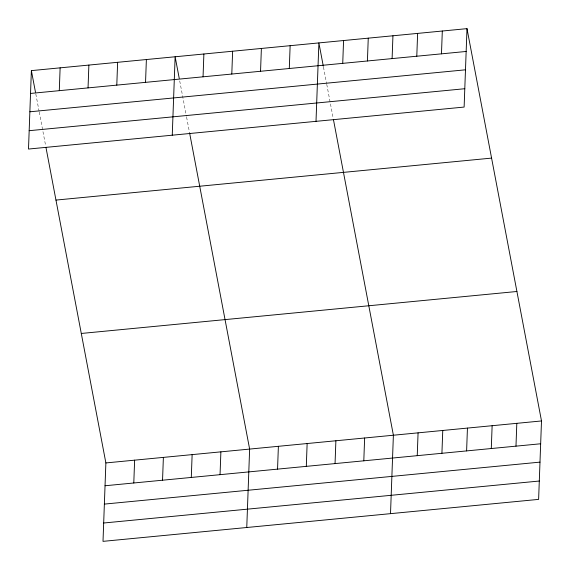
<?xml version="1.0" encoding="UTF-8"?>
<svg xmlns="http://www.w3.org/2000/svg" width="570" height="570" viewBox="0 0 570 570"><rect width="100%" height="100%" fill="white"/><g stroke="black" fill="none" stroke-linecap="round" stroke-linejoin="round"><path stroke-width="0.43" stroke-dasharray="2.85 2.14" d="M323.475 67.082L326.589 83.477M326.753 84.339L333.144 118.004M179.721 80.933L186.44 116.316M186.604 117.185L189.39 131.855M35.803 93.922L39.081 111.186M39.245 112.048L45.636 145.706"/><path stroke-width="0.85" d="M31.378 70.616L28.5 149.048L464.123 107.067L466.994 28.643L31.378 70.616L35.475 92.198M59.287 90.666L60.128 67.844M88.044 87.901L88.877 65.08M116.793 85.13L117.627 62.308M45.963 147.43L105.877 462.933L103.006 541.357L538.622 499.384L541.5 420.952L466.994 28.643M145.542 82.358L146.383 59.537M133.793 482.982L134.627 460.161M172.254 135.197L175.133 56.765L179.229 78.339M162.543 480.211L163.383 457.389M203.048 76.815L203.882 53.993M191.292 477.439L192.133 454.618M231.798 74.043L232.631 51.222M220.048 474.668L220.882 451.846M260.547 71.279L261.381 48.457M246.76 527.507L249.632 449.082L189.554 132.717M289.296 68.507L290.137 45.686M277.547 469.131L278.388 446.31M316.008 121.339L318.887 42.914L323.311 66.22M306.297 466.36L307.137 443.538M342.734 63.356L343.567 40.534M335.053 463.588L335.887 440.767M367.422 60.976L368.256 38.154M363.803 460.817L364.636 437.995M392.103 58.596L392.944 35.775M390.514 513.655L393.386 435.224L333.471 119.728M416.791 56.223L417.625 33.395M417.24 455.672L418.074 432.851M441.472 53.844L442.313 31.022M441.921 453.293L442.762 430.471M466.609 450.913L467.443 428.091M491.29 448.533L492.131 425.712M515.978 446.153L516.812 423.332M30.538 93.437L466.16 51.464M29.868 111.791L465.491 69.811M29.17 130.694L464.792 88.721M55.96 200.084L491.582 158.104M81.296 333.464L516.912 291.491M105.877 462.933L541.5 420.952M105.044 485.754L540.666 443.774M104.367 504.101L539.99 462.128M103.676 523.011L539.298 481.03"/></g></svg>
